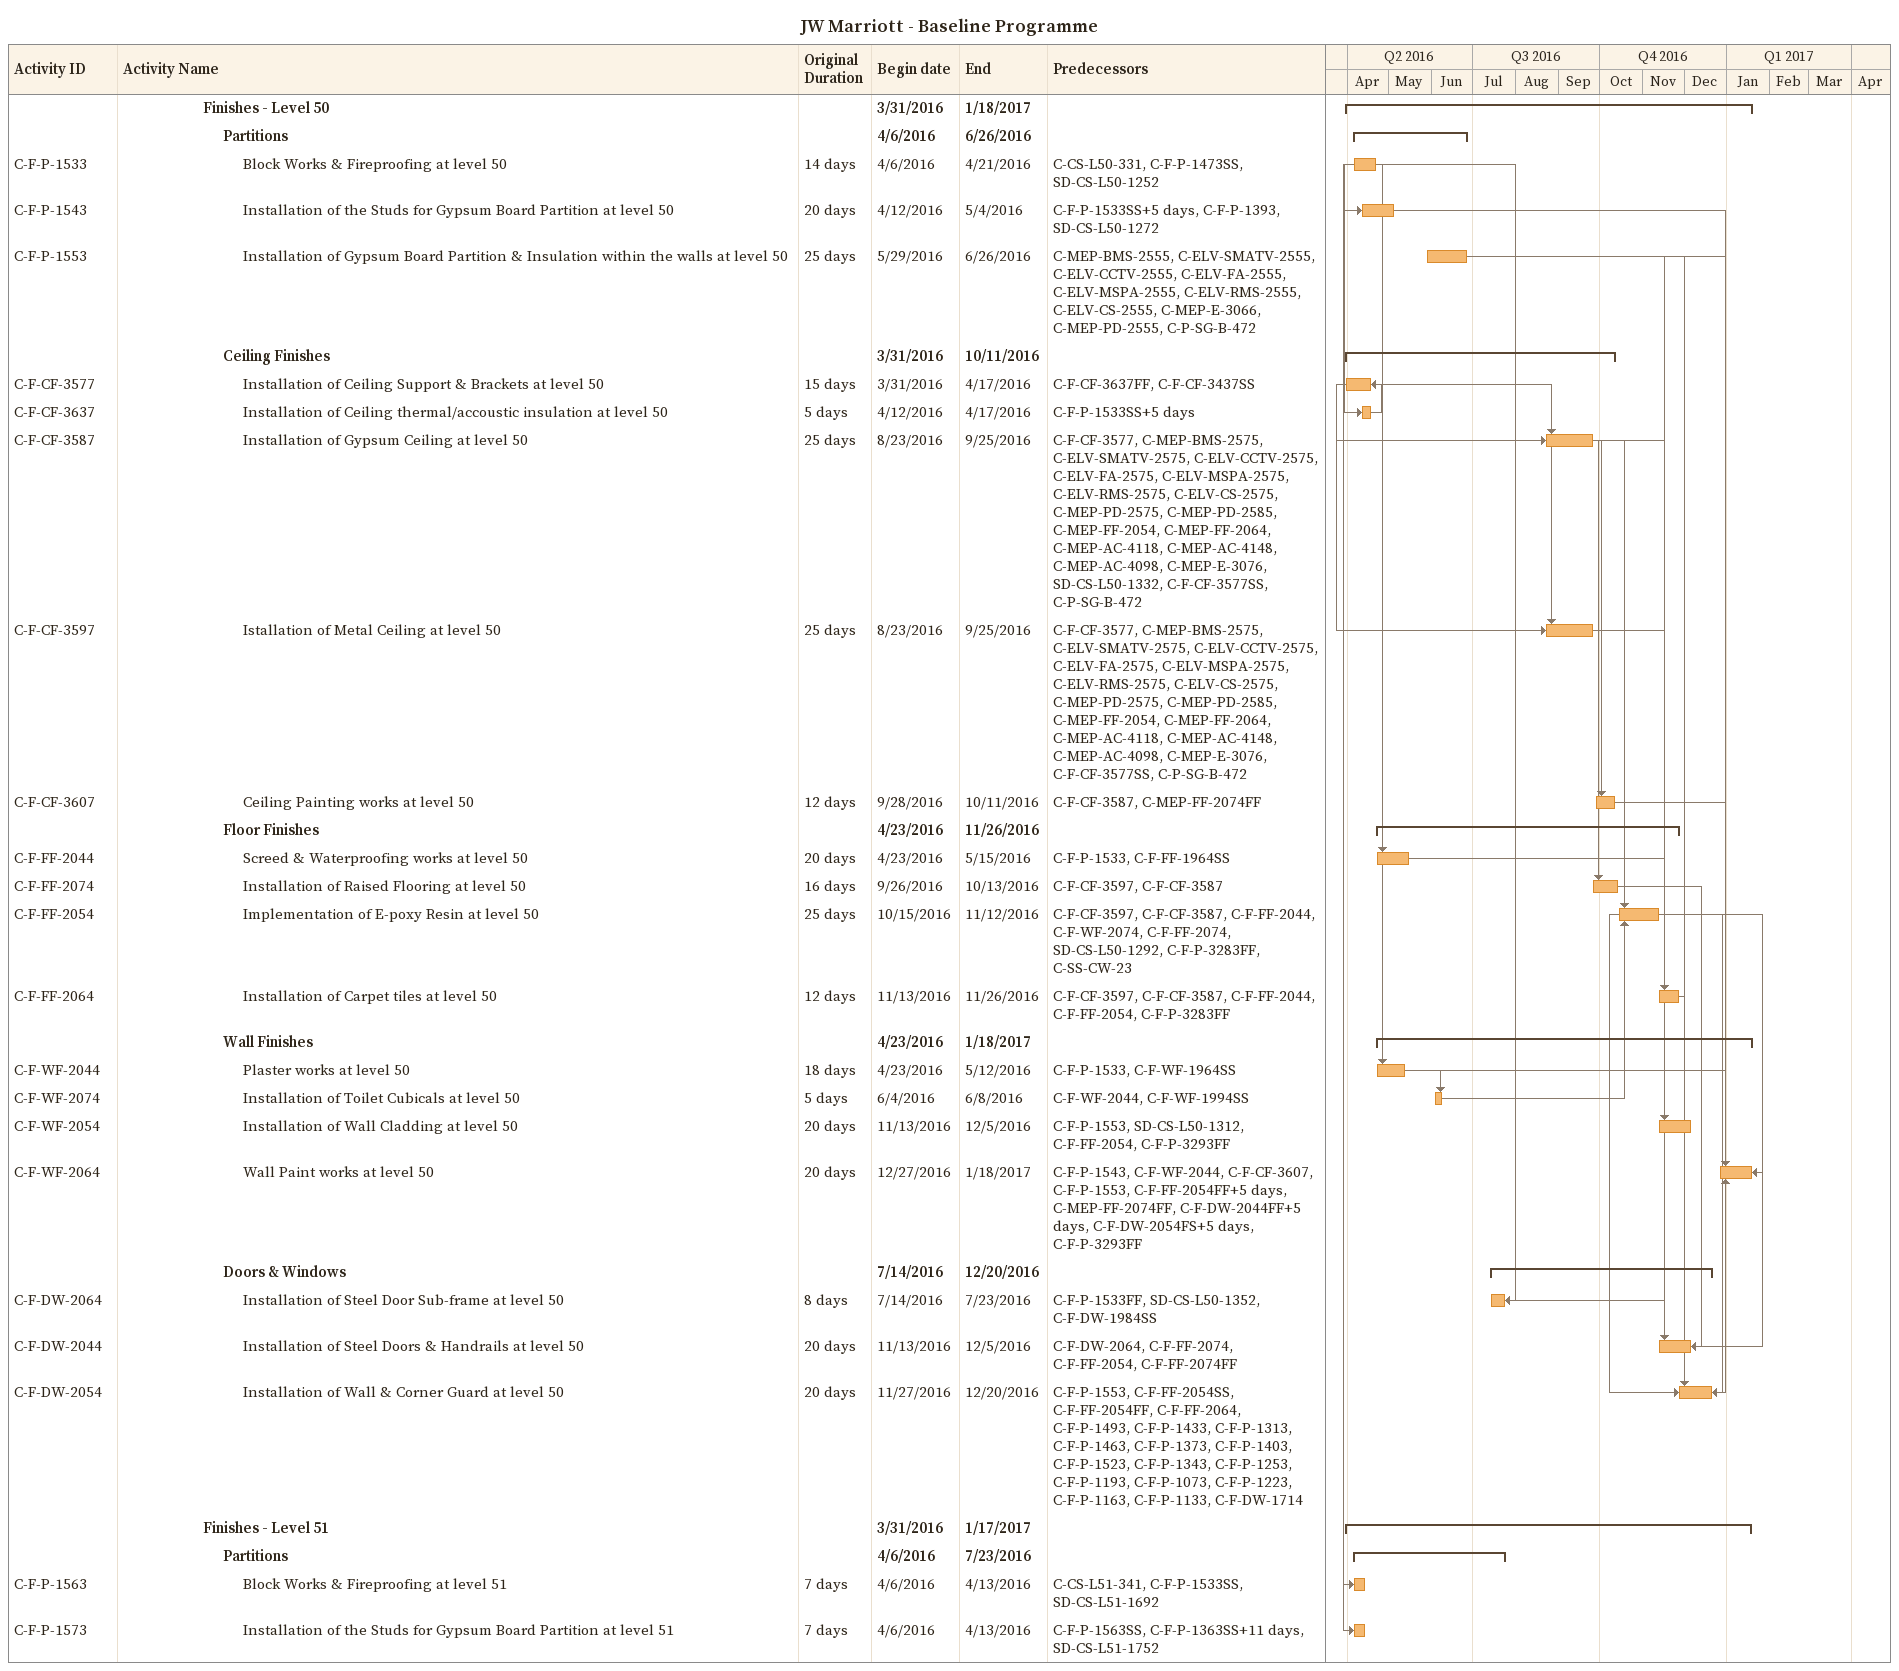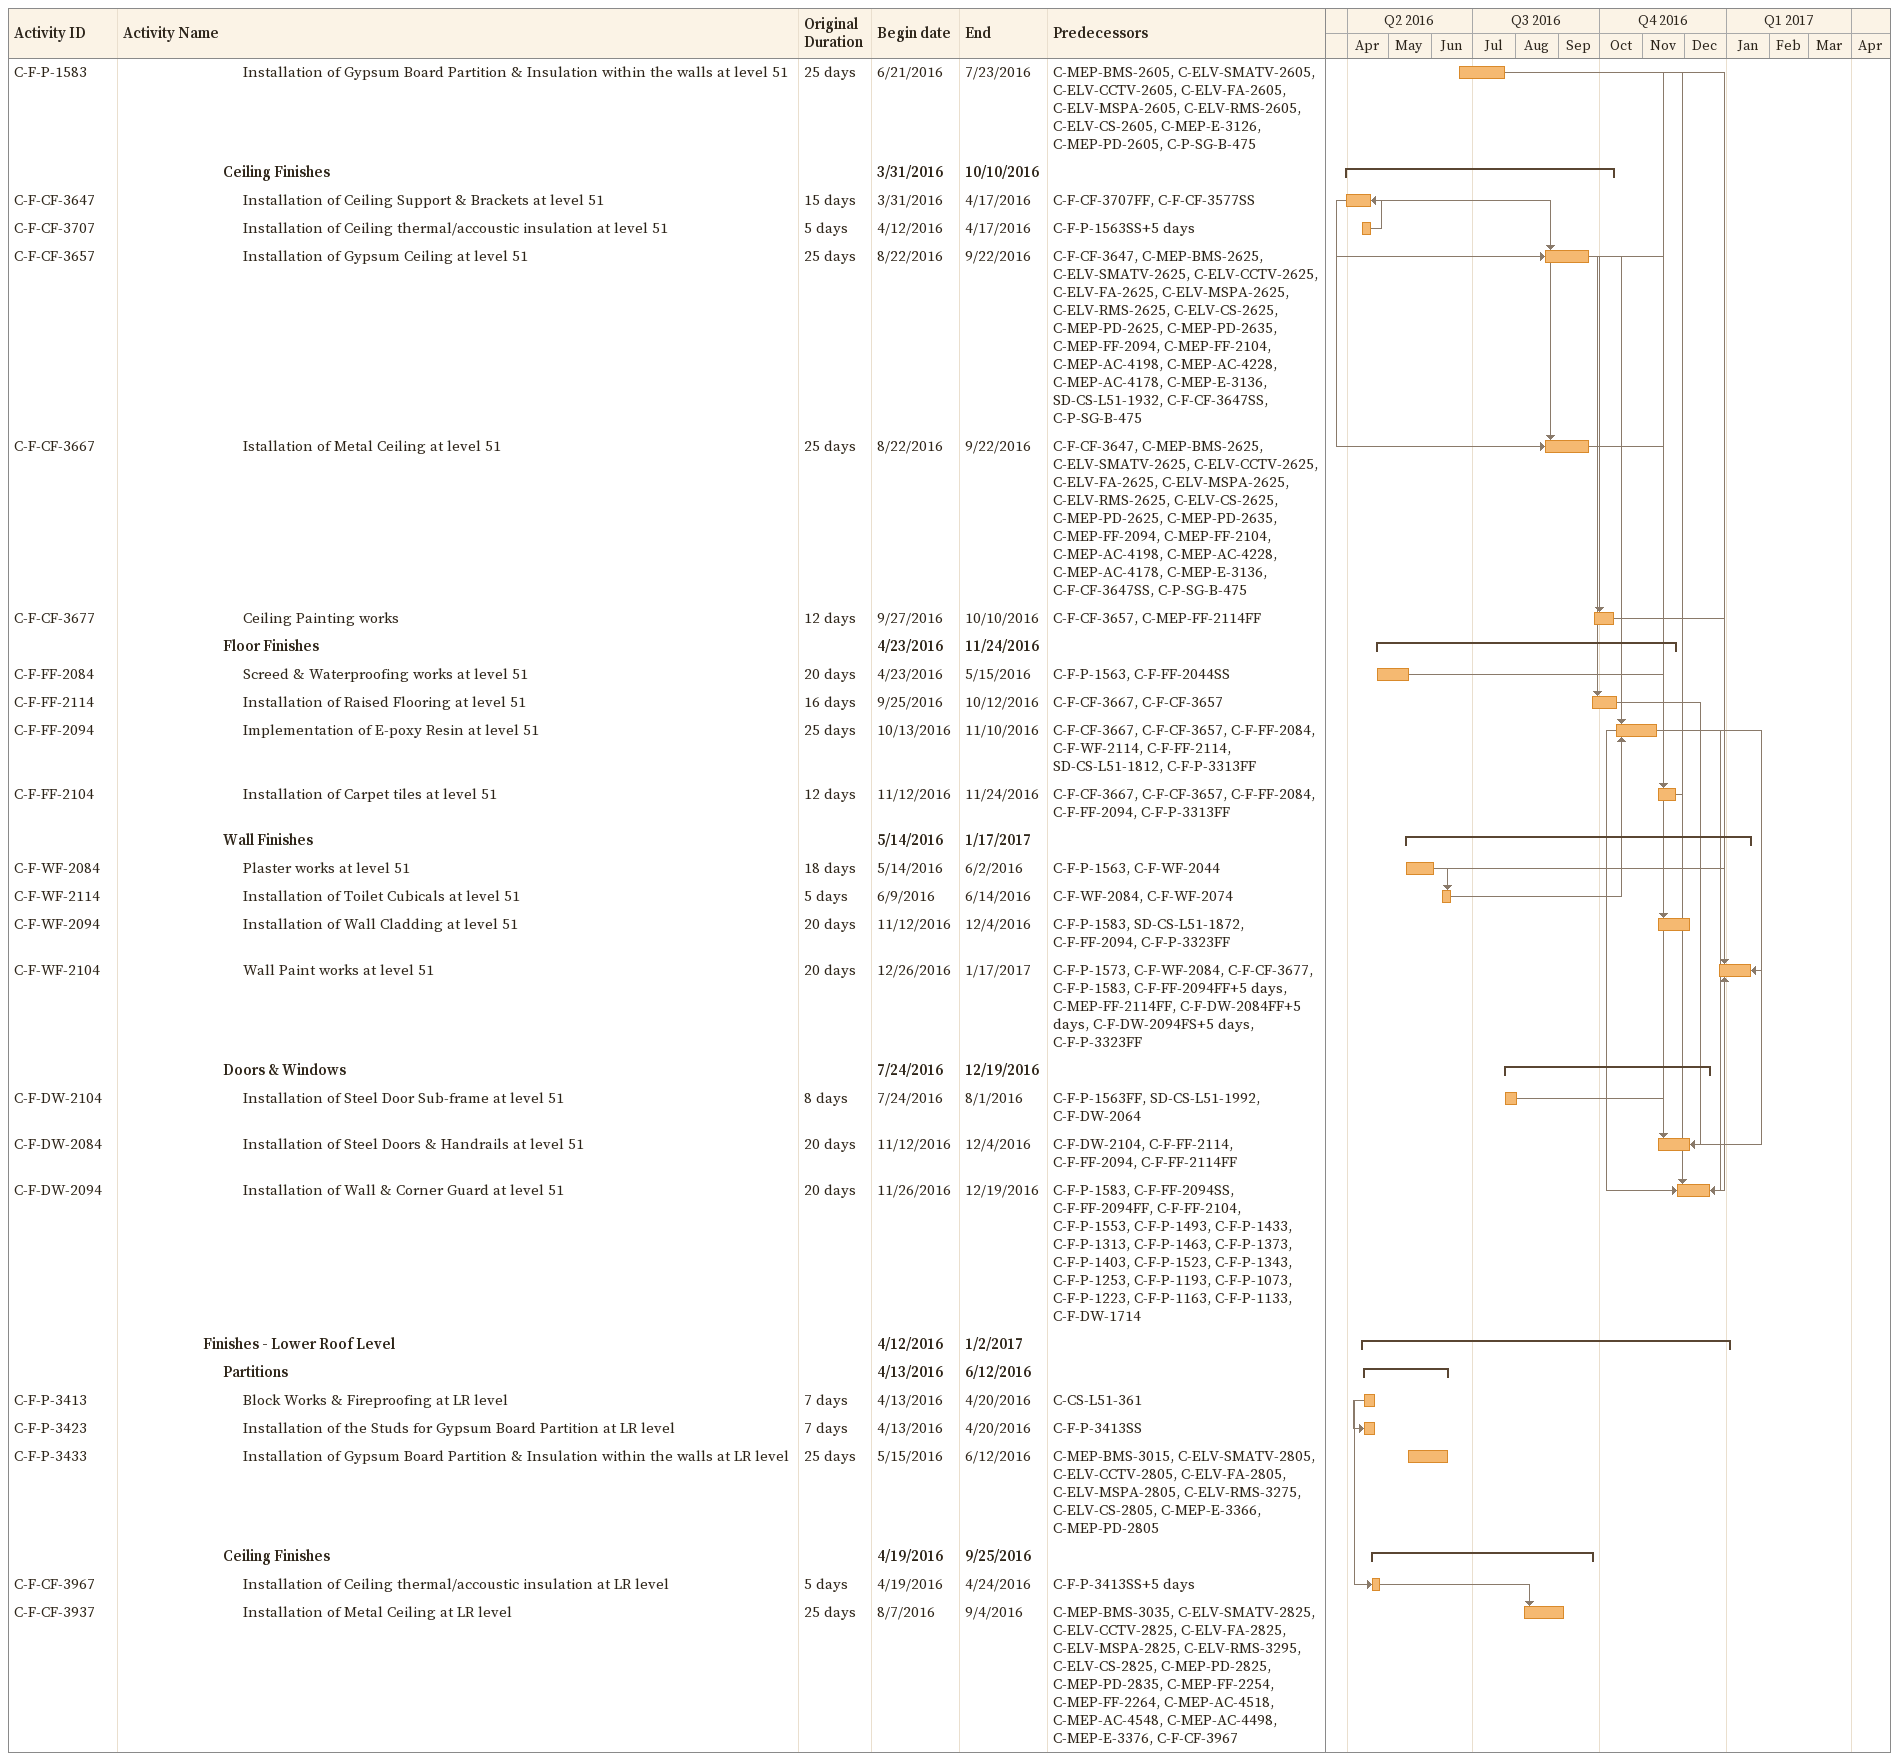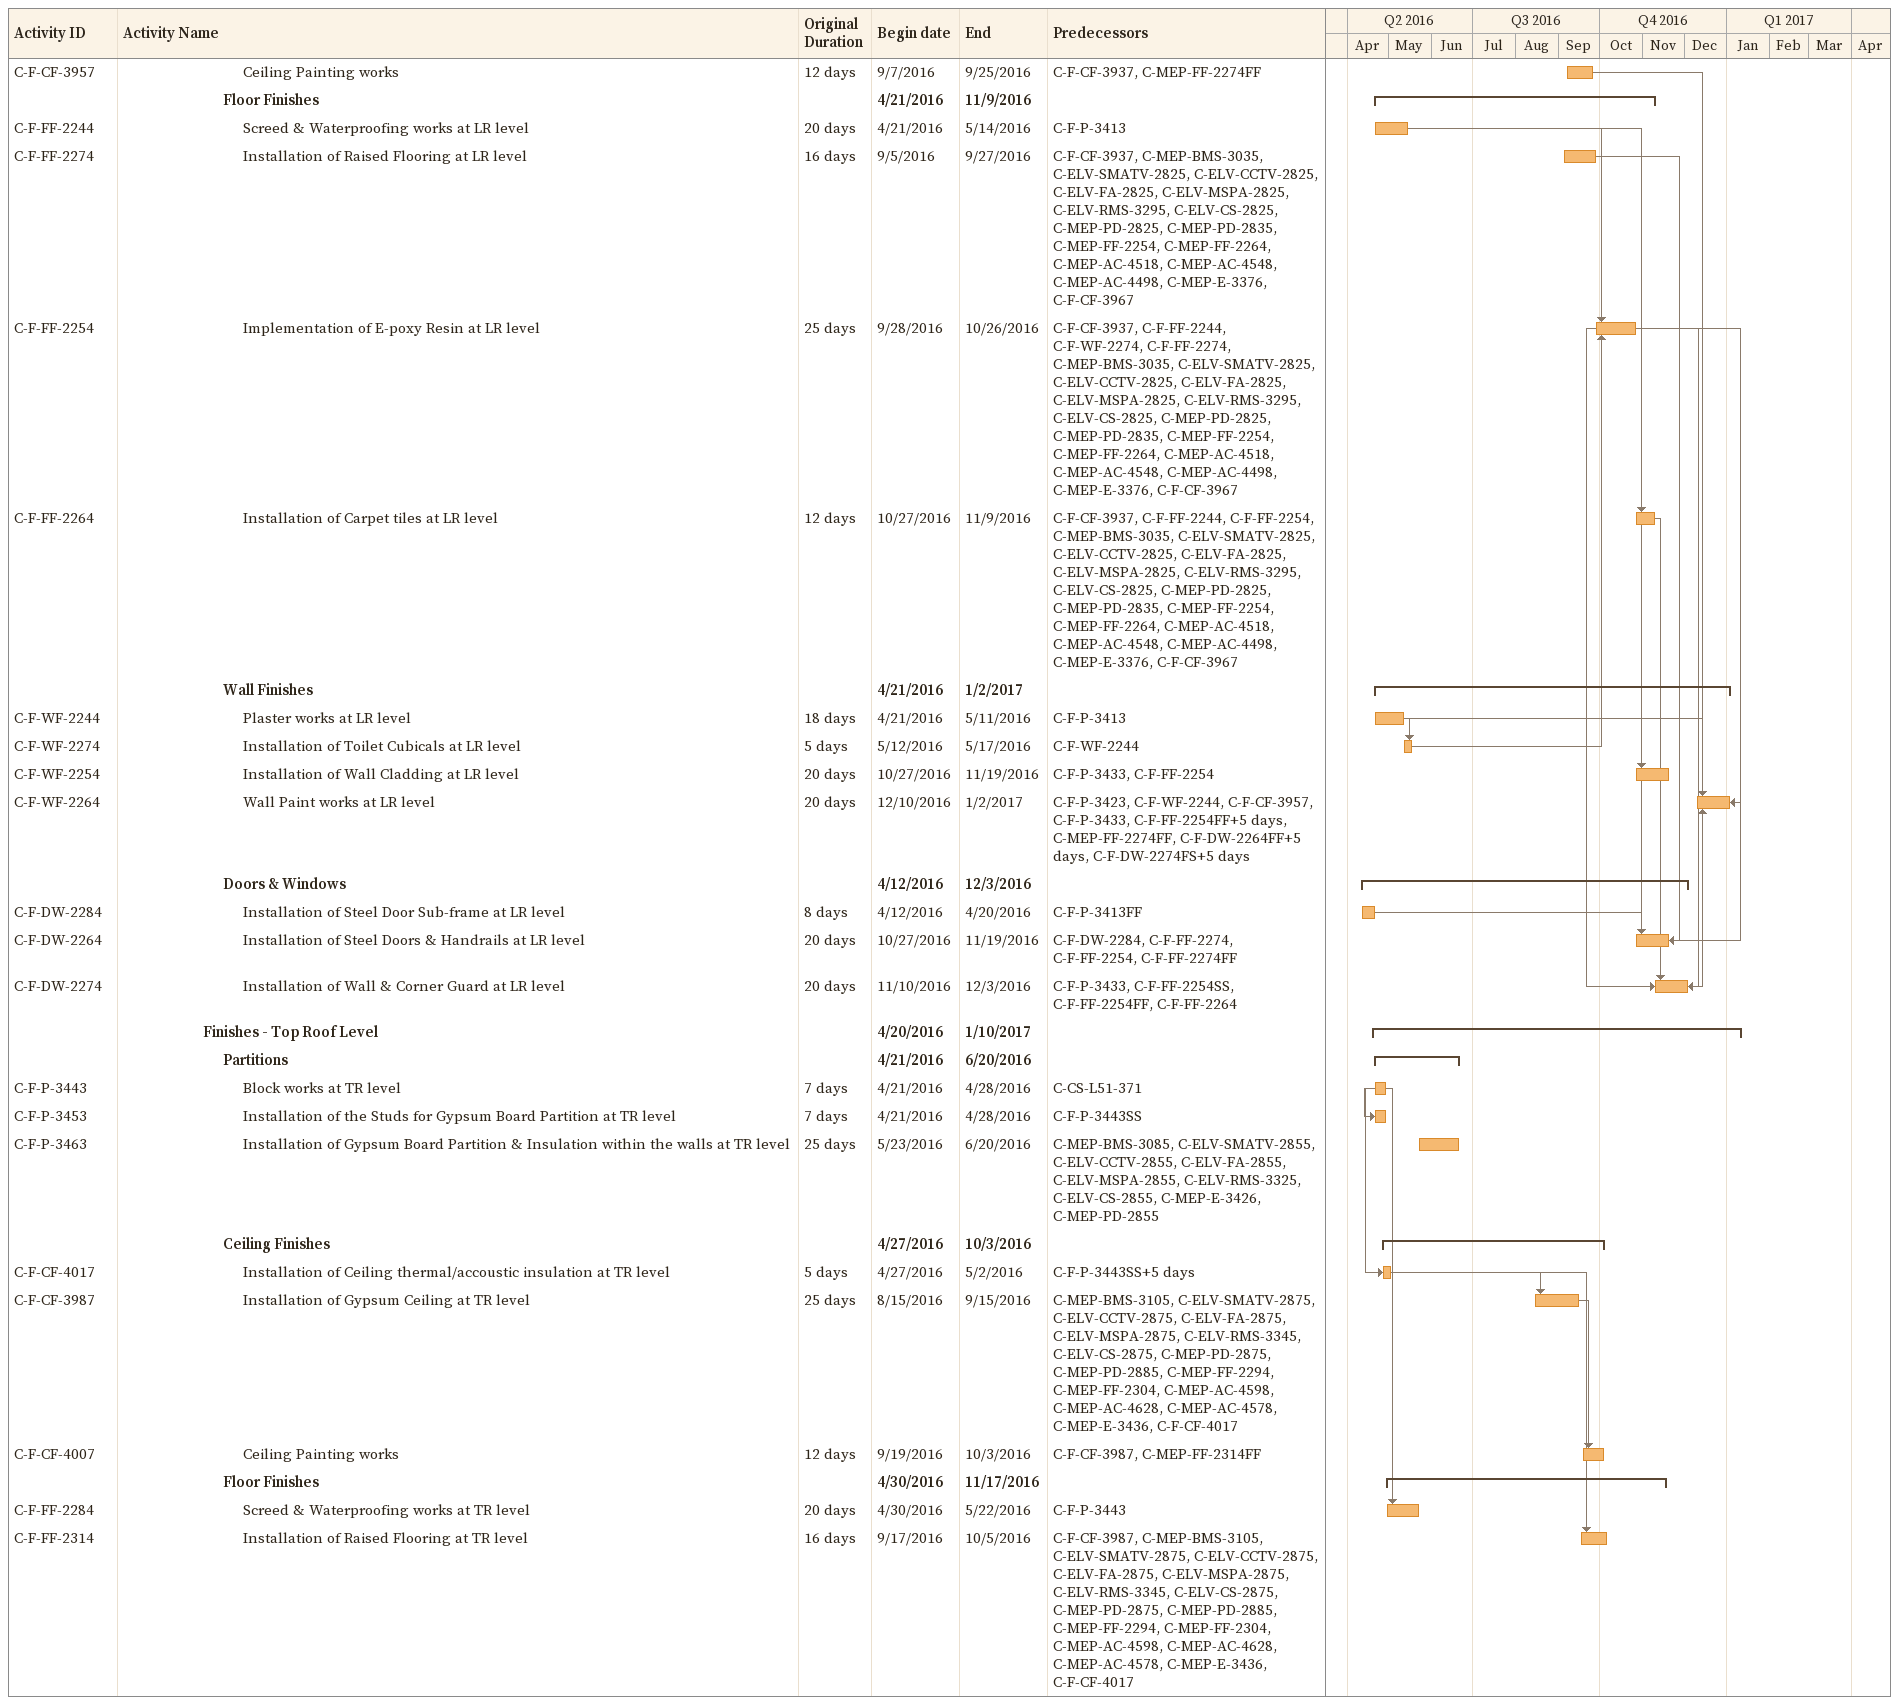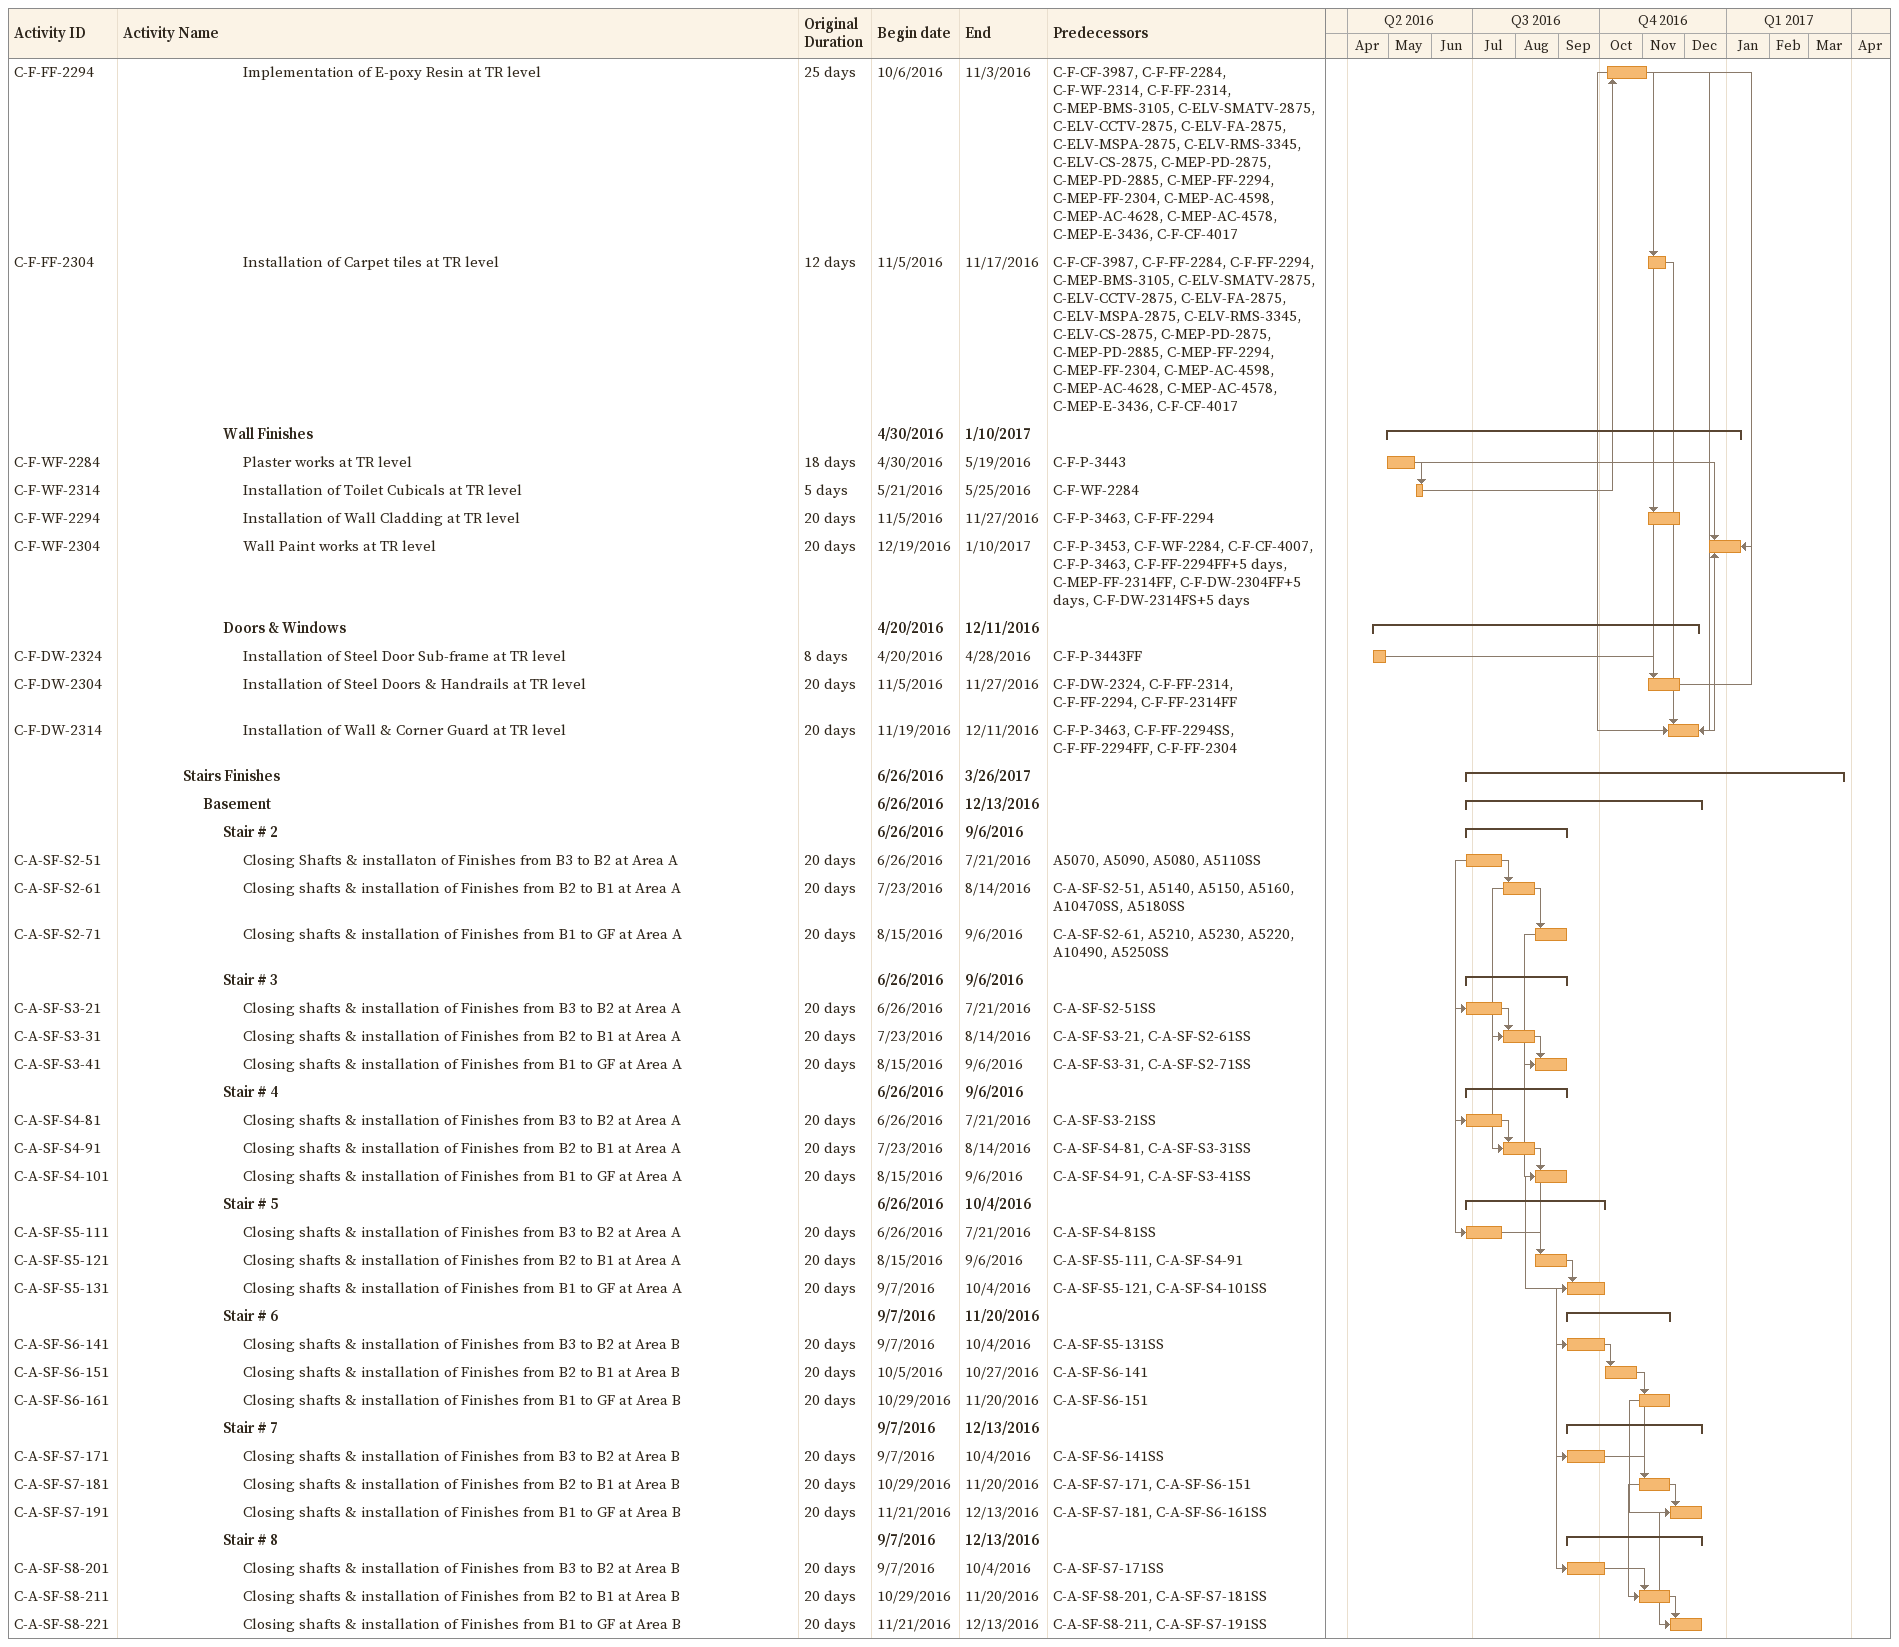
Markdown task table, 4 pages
JW Marriott - Baseline Programme

| ID | Level | Task | Original duration | Start | Finish | Predecessors |
|---|---|---|---|---|---|---|
|  | 5 | **Finishes - Level 50** |  | 2016-03-31 | 2017-01-18 |  |
|  | 6 | **Partitions** |  | 2016-04-06 | 2016-06-26 |  |
| C-F-P-1533 | 7 | Block Works & Fireproofing at level 50 | 14d | 2016-04-06 | 2016-04-21 | C-CS-L50-331, C-F-P-1473SS, SD-CS-L50-1252 |
| C-F-P-1543 | 7 | Installation of the Studs for Gypsum Board Partition at level 50 | 20d | 2016-04-12 | 2016-05-04 | C-F-P-1533SS+5d, C-F-P-1393, SD-CS-L50-1272 |
| C-F-P-1553 | 7 | Installation of Gypsum Board Partition & Insulation within the walls at level 50 | 25d | 2016-05-29 | 2016-06-26 | C-MEP-BMS-2555, C-ELV-SMATV-2555, C-ELV-CCTV-2555, C-ELV-FA-2555, C-ELV-MSPA-2555, C-ELV-RMS-2555, C-ELV-CS-2555, C-MEP-E-3066, C-MEP-PD-2555, C-P-SG-B-472 |
|  | 6 | **Ceiling Finishes** |  | 2016-03-31 | 2016-10-11 |  |
| C-F-CF-3577 | 7 | Installation of Ceiling Support & Brackets at level 50 | 15d | 2016-03-31 | 2016-04-17 | C-F-CF-3637FF, C-F-CF-3437SS |
| C-F-CF-3637 | 7 | Installation of Ceiling thermal/accoustic insulation at level 50 | 5d | 2016-04-12 | 2016-04-17 | C-F-P-1533SS+5d |
| C-F-CF-3587 | 7 | Installation of Gypsum Ceiling at level 50 | 25d | 2016-08-23 | 2016-09-25 | C-F-CF-3577, C-MEP-BMS-2575, C-ELV-SMATV-2575, C-ELV-CCTV-2575, C-ELV-FA-2575, C-ELV-MSPA-2575, C-ELV-RMS-2575, C-ELV-CS-2575, C-MEP-PD-2575, C-MEP-PD-2585, C-MEP-FF-2054, C-MEP-FF-2064, C-MEP-AC-4118, C-MEP-AC-4148, C-MEP-AC-4098, C-MEP-E-3076, SD-CS-L50-1332, C-F-CF-3577SS, C-P-SG-B-472 |
| C-F-CF-3597 | 7 | Istallation of Metal Ceiling at level 50 | 25d | 2016-08-23 | 2016-09-25 | C-F-CF-3577, C-MEP-BMS-2575, C-ELV-SMATV-2575, C-ELV-CCTV-2575, C-ELV-FA-2575, C-ELV-MSPA-2575, C-ELV-RMS-2575, C-ELV-CS-2575, C-MEP-PD-2575, C-MEP-PD-2585, C-MEP-FF-2054, C-MEP-FF-2064, C-MEP-AC-4118, C-MEP-AC-4148, C-MEP-AC-4098, C-MEP-E-3076, C-F-CF-3577SS, C-P-SG-B-472 |
| C-F-CF-3607 | 7 | Ceiling Painting works at level 50 | 12d | 2016-09-28 | 2016-10-11 | C-F-CF-3587, C-MEP-FF-2074FF |
|  | 6 | **Floor Finishes** |  | 2016-04-23 | 2016-11-26 |  |
| C-F-FF-2044 | 7 | Screed & Waterproofing works at level 50 | 20d | 2016-04-23 | 2016-05-15 | C-F-P-1533, C-F-FF-1964SS |
| C-F-FF-2074 | 7 | Installation of Raised Flooring at level 50 | 16d | 2016-09-26 | 2016-10-13 | C-F-CF-3597, C-F-CF-3587 |
| C-F-FF-2054 | 7 | Implementation of E-poxy Resin at level 50 | 25d | 2016-10-15 | 2016-11-12 | C-F-CF-3597, C-F-CF-3587, C-F-FF-2044, C-F-WF-2074, C-F-FF-2074, SD-CS-L50-1292, C-F-P-3283FF, C-SS-CW-23 |
| C-F-FF-2064 | 7 | Installation of Carpet tiles at level 50 | 12d | 2016-11-13 | 2016-11-26 | C-F-CF-3597, C-F-CF-3587, C-F-FF-2044, C-F-FF-2054, C-F-P-3283FF |
|  | 6 | **Wall Finishes** |  | 2016-04-23 | 2017-01-18 |  |
| C-F-WF-2044 | 7 | Plaster works at level 50 | 18d | 2016-04-23 | 2016-05-12 | C-F-P-1533, C-F-WF-1964SS |
| C-F-WF-2074 | 7 | Installation of Toilet Cubicals at level 50 | 5d | 2016-06-04 | 2016-06-08 | C-F-WF-2044, C-F-WF-1994SS |
| C-F-WF-2054 | 7 | Installation of Wall Cladding at level 50 | 20d | 2016-11-13 | 2016-12-05 | C-F-P-1553, SD-CS-L50-1312, C-F-FF-2054, C-F-P-3293FF |
| C-F-WF-2064 | 7 | Wall Paint works at level 50 | 20d | 2016-12-27 | 2017-01-18 | C-F-P-1543, C-F-WF-2044, C-F-CF-3607, C-F-P-1553, C-F-FF-2054FF+5d, C-MEP-FF-2074FF, C-F-DW-2044FF+5d, C-F-DW-2054FS+5d, C-F-P-3293FF |
|  | 6 | **Doors & Windows** |  | 2016-07-14 | 2016-12-20 |  |
| C-F-DW-2064 | 7 | Installation of Steel Door Sub-frame at level 50 | 8d | 2016-07-14 | 2016-07-23 | C-F-P-1533FF, SD-CS-L50-1352, C-F-DW-1984SS |
| C-F-DW-2044 | 7 | Installation of Steel Doors & Handrails at level 50 | 20d | 2016-11-13 | 2016-12-05 | C-F-DW-2064, C-F-FF-2074, C-F-FF-2054, C-F-FF-2074FF |
| C-F-DW-2054 | 7 | Installation of Wall & Corner Guard at level 50 | 20d | 2016-11-27 | 2016-12-20 | C-F-P-1553, C-F-FF-2054SS, C-F-FF-2054FF, C-F-FF-2064, C-F-P-1493, C-F-P-1433, C-F-P-1313, C-F-P-1463, C-F-P-1373, C-F-P-1403, C-F-P-1523, C-F-P-1343, C-F-P-1253, C-F-P-1193, C-F-P-1073, C-F-P-1223, C-F-P-1163, C-F-P-1133, C-F-DW-1714 |
|  | 5 | **Finishes - Level 51** |  | 2016-03-31 | 2017-01-17 |  |
|  | 6 | **Partitions** |  | 2016-04-06 | 2016-07-23 |  |
| C-F-P-1563 | 7 | Block Works & Fireproofing at level 51 | 7d | 2016-04-06 | 2016-04-13 | C-CS-L51-341, C-F-P-1533SS, SD-CS-L51-1692 |
| C-F-P-1573 | 7 | Installation of the Studs for Gypsum Board Partition at level 51 | 7d | 2016-04-06 | 2016-04-13 | C-F-P-1563SS, C-F-P-1363SS+11d, SD-CS-L51-1752 |
| C-F-P-1583 | 7 | Installation of Gypsum Board Partition & Insulation within the walls at level 51 | 25d | 2016-06-21 | 2016-07-23 | C-MEP-BMS-2605, C-ELV-SMATV-2605, C-ELV-CCTV-2605, C-ELV-FA-2605, C-ELV-MSPA-2605, C-ELV-RMS-2605, C-ELV-CS-2605, C-MEP-E-3126, C-MEP-PD-2605, C-P-SG-B-475 |
|  | 6 | **Ceiling Finishes** |  | 2016-03-31 | 2016-10-10 |  |
| C-F-CF-3647 | 7 | Installation of Ceiling Support & Brackets at level 51 | 15d | 2016-03-31 | 2016-04-17 | C-F-CF-3707FF, C-F-CF-3577SS |
| C-F-CF-3707 | 7 | Installation of Ceiling thermal/accoustic insulation at level 51 | 5d | 2016-04-12 | 2016-04-17 | C-F-P-1563SS+5d |
| C-F-CF-3657 | 7 | Installation of Gypsum Ceiling at level 51 | 25d | 2016-08-22 | 2016-09-22 | C-F-CF-3647, C-MEP-BMS-2625, C-ELV-SMATV-2625, C-ELV-CCTV-2625, C-ELV-FA-2625, C-ELV-MSPA-2625, C-ELV-RMS-2625, C-ELV-CS-2625, C-MEP-PD-2625, C-MEP-PD-2635, C-MEP-FF-2094, C-MEP-FF-2104, C-MEP-AC-4198, C-MEP-AC-4228, C-MEP-AC-4178, C-MEP-E-3136, SD-CS-L51-1932, C-F-CF-3647SS, C-P-SG-B-475 |
| C-F-CF-3667 | 7 | Istallation of Metal Ceiling at level 51 | 25d | 2016-08-22 | 2016-09-22 | C-F-CF-3647, C-MEP-BMS-2625, C-ELV-SMATV-2625, C-ELV-CCTV-2625, C-ELV-FA-2625, C-ELV-MSPA-2625, C-ELV-RMS-2625, C-ELV-CS-2625, C-MEP-PD-2625, C-MEP-PD-2635, C-MEP-FF-2094, C-MEP-FF-2104, C-MEP-AC-4198, C-MEP-AC-4228, C-MEP-AC-4178, C-MEP-E-3136, C-F-CF-3647SS, C-P-SG-B-475 |
| C-F-CF-3677 | 7 | Ceiling Painting works | 12d | 2016-09-27 | 2016-10-10 | C-F-CF-3657, C-MEP-FF-2114FF |
|  | 6 | **Floor Finishes** |  | 2016-04-23 | 2016-11-24 |  |
| C-F-FF-2084 | 7 | Screed & Waterproofing works at level 51 | 20d | 2016-04-23 | 2016-05-15 | C-F-P-1563, C-F-FF-2044SS |
| C-F-FF-2114 | 7 | Installation of Raised Flooring at level 51 | 16d | 2016-09-25 | 2016-10-12 | C-F-CF-3667, C-F-CF-3657 |
| C-F-FF-2094 | 7 | Implementation of E-poxy Resin at level 51 | 25d | 2016-10-13 | 2016-11-10 | C-F-CF-3667, C-F-CF-3657, C-F-FF-2084, C-F-WF-2114, C-F-FF-2114, SD-CS-L51-1812, C-F-P-3313FF |
| C-F-FF-2104 | 7 | Installation of Carpet tiles at level 51 | 12d | 2016-11-12 | 2016-11-24 | C-F-CF-3667, C-F-CF-3657, C-F-FF-2084, C-F-FF-2094, C-F-P-3313FF |
|  | 6 | **Wall Finishes** |  | 2016-05-14 | 2017-01-17 |  |
| C-F-WF-2084 | 7 | Plaster works at level 51 | 18d | 2016-05-14 | 2016-06-02 | C-F-P-1563, C-F-WF-2044 |
| C-F-WF-2114 | 7 | Installation of Toilet Cubicals at level 51 | 5d | 2016-06-09 | 2016-06-14 | C-F-WF-2084, C-F-WF-2074 |
| C-F-WF-2094 | 7 | Installation of Wall Cladding at level 51 | 20d | 2016-11-12 | 2016-12-04 | C-F-P-1583, SD-CS-L51-1872, C-F-FF-2094, C-F-P-3323FF |
| C-F-WF-2104 | 7 | Wall Paint works at level 51 | 20d | 2016-12-26 | 2017-01-17 | C-F-P-1573, C-F-WF-2084, C-F-CF-3677, C-F-P-1583, C-F-FF-2094FF+5d, C-MEP-FF-2114FF, C-F-DW-2084FF+5d, C-F-DW-2094FS+5d, C-F-P-3323FF |
|  | 6 | **Doors & Windows** |  | 2016-07-24 | 2016-12-19 |  |
| C-F-DW-2104 | 7 | Installation of Steel Door Sub-frame at level 51 | 8d | 2016-07-24 | 2016-08-01 | C-F-P-1563FF, SD-CS-L51-1992, C-F-DW-2064 |
| C-F-DW-2084 | 7 | Installation of Steel Doors & Handrails at level 51 | 20d | 2016-11-12 | 2016-12-04 | C-F-DW-2104, C-F-FF-2114, C-F-FF-2094, C-F-FF-2114FF |
| C-F-DW-2094 | 7 | Installation of Wall & Corner Guard at level 51 | 20d | 2016-11-26 | 2016-12-19 | C-F-P-1583, C-F-FF-2094SS, C-F-FF-2094FF, C-F-FF-2104, C-F-P-1553, C-F-P-1493, C-F-P-1433, C-F-P-1313, C-F-P-1463, C-F-P-1373, C-F-P-1403, C-F-P-1523, C-F-P-1343, C-F-P-1253, C-F-P-1193, C-F-P-1073, C-F-P-1223, C-F-P-1163, C-F-P-1133, C-F-DW-1714 |
|  | 5 | **Finishes - Lower Roof Level** |  | 2016-04-12 | 2017-01-02 |  |
|  | 6 | **Partitions** |  | 2016-04-13 | 2016-06-12 |  |
| C-F-P-3413 | 7 | Block Works & Fireproofing at LR level | 7d | 2016-04-13 | 2016-04-20 | C-CS-L51-361 |
| C-F-P-3423 | 7 | Installation of the Studs for Gypsum Board Partition at LR level | 7d | 2016-04-13 | 2016-04-20 | C-F-P-3413SS |
| C-F-P-3433 | 7 | Installation of Gypsum Board Partition & Insulation within the walls at LR level | 25d | 2016-05-15 | 2016-06-12 | C-MEP-BMS-3015, C-ELV-SMATV-2805, C-ELV-CCTV-2805, C-ELV-FA-2805, C-ELV-MSPA-2805, C-ELV-RMS-3275, C-ELV-CS-2805, C-MEP-E-3366, C-MEP-PD-2805 |
|  | 6 | **Ceiling Finishes** |  | 2016-04-19 | 2016-09-25 |  |
| C-F-CF-3967 | 7 | Installation of Ceiling thermal/accoustic insulation at LR level | 5d | 2016-04-19 | 2016-04-24 | C-F-P-3413SS+5d |
| C-F-CF-3937 | 7 | Installation of Metal Ceiling at LR level | 25d | 2016-08-07 | 2016-09-04 | C-MEP-BMS-3035, C-ELV-SMATV-2825, C-ELV-CCTV-2825, C-ELV-FA-2825, C-ELV-MSPA-2825, C-ELV-RMS-3295, C-ELV-CS-2825, C-MEP-PD-2825, C-MEP-PD-2835, C-MEP-FF-2254, C-MEP-FF-2264, C-MEP-AC-4518, C-MEP-AC-4548, C-MEP-AC-4498, C-MEP-E-3376, C-F-CF-3967 |
| C-F-CF-3957 | 7 | Ceiling Painting works | 12d | 2016-09-07 | 2016-09-25 | C-F-CF-3937, C-MEP-FF-2274FF |
|  | 6 | **Floor Finishes** |  | 2016-04-21 | 2016-11-09 |  |
| C-F-FF-2244 | 7 | Screed & Waterproofing works at LR level | 20d | 2016-04-21 | 2016-05-14 | C-F-P-3413 |
| C-F-FF-2274 | 7 | Installation of Raised Flooring at LR level | 16d | 2016-09-05 | 2016-09-27 | C-F-CF-3937, C-MEP-BMS-3035, C-ELV-SMATV-2825, C-ELV-CCTV-2825, C-ELV-FA-2825, C-ELV-MSPA-2825, C-ELV-RMS-3295, C-ELV-CS-2825, C-MEP-PD-2825, C-MEP-PD-2835, C-MEP-FF-2254, C-MEP-FF-2264, C-MEP-AC-4518, C-MEP-AC-4548, C-MEP-AC-4498, C-MEP-E-3376, C-F-CF-3967 |
| C-F-FF-2254 | 7 | Implementation of E-poxy Resin at LR level | 25d | 2016-09-28 | 2016-10-26 | C-F-CF-3937, C-F-FF-2244, C-F-WF-2274, C-F-FF-2274, C-MEP-BMS-3035, C-ELV-SMATV-2825, C-ELV-CCTV-2825, C-ELV-FA-2825, C-ELV-MSPA-2825, C-ELV-RMS-3295, C-ELV-CS-2825, C-MEP-PD-2825, C-MEP-PD-2835, C-MEP-FF-2254, C-MEP-FF-2264, C-MEP-AC-4518, C-MEP-AC-4548, C-MEP-AC-4498, C-MEP-E-3376, C-F-CF-3967 |
| C-F-FF-2264 | 7 | Installation of Carpet tiles at LR level | 12d | 2016-10-27 | 2016-11-09 | C-F-CF-3937, C-F-FF-2244, C-F-FF-2254, C-MEP-BMS-3035, C-ELV-SMATV-2825, C-ELV-CCTV-2825, C-ELV-FA-2825, C-ELV-MSPA-2825, C-ELV-RMS-3295, C-ELV-CS-2825, C-MEP-PD-2825, C-MEP-PD-2835, C-MEP-FF-2254, C-MEP-FF-2264, C-MEP-AC-4518, C-MEP-AC-4548, C-MEP-AC-4498, C-MEP-E-3376, C-F-CF-3967 |
|  | 6 | **Wall Finishes** |  | 2016-04-21 | 2017-01-02 |  |
| C-F-WF-2244 | 7 | Plaster works at LR level | 18d | 2016-04-21 | 2016-05-11 | C-F-P-3413 |
| C-F-WF-2274 | 7 | Installation of Toilet Cubicals at LR level | 5d | 2016-05-12 | 2016-05-17 | C-F-WF-2244 |
| C-F-WF-2254 | 7 | Installation of Wall Cladding at LR level | 20d | 2016-10-27 | 2016-11-19 | C-F-P-3433, C-F-FF-2254 |
| C-F-WF-2264 | 7 | Wall Paint works at LR level | 20d | 2016-12-10 | 2017-01-02 | C-F-P-3423, C-F-WF-2244, C-F-CF-3957, C-F-P-3433, C-F-FF-2254FF+5d, C-MEP-FF-2274FF, C-F-DW-2264FF+5d, C-F-DW-2274FS+5d |
|  | 6 | **Doors & Windows** |  | 2016-04-12 | 2016-12-03 |  |
| C-F-DW-2284 | 7 | Installation of Steel Door Sub-frame at LR level | 8d | 2016-04-12 | 2016-04-20 | C-F-P-3413FF |
| C-F-DW-2264 | 7 | Installation of Steel Doors & Handrails at LR level | 20d | 2016-10-27 | 2016-11-19 | C-F-DW-2284, C-F-FF-2274, C-F-FF-2254, C-F-FF-2274FF |
| C-F-DW-2274 | 7 | Installation of Wall & Corner Guard at LR level | 20d | 2016-11-10 | 2016-12-03 | C-F-P-3433, C-F-FF-2254SS, C-F-FF-2254FF, C-F-FF-2264 |
|  | 5 | **Finishes - Top Roof Level** |  | 2016-04-20 | 2017-01-10 |  |
|  | 6 | **Partitions** |  | 2016-04-21 | 2016-06-20 |  |
| C-F-P-3443 | 7 | Block works at TR level | 7d | 2016-04-21 | 2016-04-28 | C-CS-L51-371 |
| C-F-P-3453 | 7 | Installation of the Studs for Gypsum Board Partition at TR level | 7d | 2016-04-21 | 2016-04-28 | C-F-P-3443SS |
| C-F-P-3463 | 7 | Installation of Gypsum Board Partition & Insulation within the walls at TR level | 25d | 2016-05-23 | 2016-06-20 | C-MEP-BMS-3085, C-ELV-SMATV-2855, C-ELV-CCTV-2855, C-ELV-FA-2855, C-ELV-MSPA-2855, C-ELV-RMS-3325, C-ELV-CS-2855, C-MEP-E-3426, C-MEP-PD-2855 |
|  | 6 | **Ceiling Finishes** |  | 2016-04-27 | 2016-10-03 |  |
| C-F-CF-4017 | 7 | Installation of Ceiling thermal/accoustic insulation at TR level | 5d | 2016-04-27 | 2016-05-02 | C-F-P-3443SS+5d |
| C-F-CF-3987 | 7 | Installation of Gypsum Ceiling at TR level | 25d | 2016-08-15 | 2016-09-15 | C-MEP-BMS-3105, C-ELV-SMATV-2875, C-ELV-CCTV-2875, C-ELV-FA-2875, C-ELV-MSPA-2875, C-ELV-RMS-3345, C-ELV-CS-2875, C-MEP-PD-2875, C-MEP-PD-2885, C-MEP-FF-2294, C-MEP-FF-2304, C-MEP-AC-4598, C-MEP-AC-4628, C-MEP-AC-4578, C-MEP-E-3436, C-F-CF-4017 |
| C-F-CF-4007 | 7 | Ceiling Painting works | 12d | 2016-09-19 | 2016-10-03 | C-F-CF-3987, C-MEP-FF-2314FF |
|  | 6 | **Floor Finishes** |  | 2016-04-30 | 2016-11-17 |  |
| C-F-FF-2284 | 7 | Screed & Waterproofing works at TR level | 20d | 2016-04-30 | 2016-05-22 | C-F-P-3443 |
| C-F-FF-2314 | 7 | Installation of Raised Flooring at TR level | 16d | 2016-09-17 | 2016-10-05 | C-F-CF-3987, C-MEP-BMS-3105, C-ELV-SMATV-2875, C-ELV-CCTV-2875, C-ELV-FA-2875, C-ELV-MSPA-2875, C-ELV-RMS-3345, C-ELV-CS-2875, C-MEP-PD-2875, C-MEP-PD-2885, C-MEP-FF-2294, C-MEP-FF-2304, C-MEP-AC-4598, C-MEP-AC-4628, C-MEP-AC-4578, C-MEP-E-3436, C-F-CF-4017 |
| C-F-FF-2294 | 7 | Implementation of E-poxy Resin at TR level | 25d | 2016-10-06 | 2016-11-03 | C-F-CF-3987, C-F-FF-2284, C-F-WF-2314, C-F-FF-2314, C-MEP-BMS-3105, C-ELV-SMATV-2875, C-ELV-CCTV-2875, C-ELV-FA-2875, C-ELV-MSPA-2875, C-ELV-RMS-3345, C-ELV-CS-2875, C-MEP-PD-2875, C-MEP-PD-2885, C-MEP-FF-2294, C-MEP-FF-2304, C-MEP-AC-4598, C-MEP-AC-4628, C-MEP-AC-4578, C-MEP-E-3436, C-F-CF-4017 |
| C-F-FF-2304 | 7 | Installation of Carpet tiles at TR level | 12d | 2016-11-05 | 2016-11-17 | C-F-CF-3987, C-F-FF-2284, C-F-FF-2294, C-MEP-BMS-3105, C-ELV-SMATV-2875, C-ELV-CCTV-2875, C-ELV-FA-2875, C-ELV-MSPA-2875, C-ELV-RMS-3345, C-ELV-CS-2875, C-MEP-PD-2875, C-MEP-PD-2885, C-MEP-FF-2294, C-MEP-FF-2304, C-MEP-AC-4598, C-MEP-AC-4628, C-MEP-AC-4578, C-MEP-E-3436, C-F-CF-4017 |
|  | 6 | **Wall Finishes** |  | 2016-04-30 | 2017-01-10 |  |
| C-F-WF-2284 | 7 | Plaster works at TR level | 18d | 2016-04-30 | 2016-05-19 | C-F-P-3443 |
| C-F-WF-2314 | 7 | Installation of Toilet Cubicals at TR level | 5d | 2016-05-21 | 2016-05-25 | C-F-WF-2284 |
| C-F-WF-2294 | 7 | Installation of Wall Cladding at TR level | 20d | 2016-11-05 | 2016-11-27 | C-F-P-3463, C-F-FF-2294 |
| C-F-WF-2304 | 7 | Wall Paint works at TR level | 20d | 2016-12-19 | 2017-01-10 | C-F-P-3453, C-F-WF-2284, C-F-CF-4007, C-F-P-3463, C-F-FF-2294FF+5d, C-MEP-FF-2314FF, C-F-DW-2304FF+5d, C-F-DW-2314FS+5d |
|  | 6 | **Doors & Windows** |  | 2016-04-20 | 2016-12-11 |  |
| C-F-DW-2324 | 7 | Installation of Steel Door Sub-frame at TR level | 8d | 2016-04-20 | 2016-04-28 | C-F-P-3443FF |
| C-F-DW-2304 | 7 | Installation of Steel Doors & Handrails at TR level | 20d | 2016-11-05 | 2016-11-27 | C-F-DW-2324, C-F-FF-2314, C-F-FF-2294, C-F-FF-2314FF |
| C-F-DW-2314 | 7 | Installation of Wall & Corner Guard at TR level | 20d | 2016-11-19 | 2016-12-11 | C-F-P-3463, C-F-FF-2294SS, C-F-FF-2294FF, C-F-FF-2304 |
|  | 4 | **Stairs Finishes** |  | 2016-06-26 | 2017-03-26 |  |
|  | 5 | **Basement** |  | 2016-06-26 | 2016-12-13 |  |
|  | 6 | **Stair # 2** |  | 2016-06-26 | 2016-09-06 |  |
| C-A-SF-S2-51 | 7 | Closing Shafts & installaton of Finishes from B3 to B2 at Area A | 20d | 2016-06-26 | 2016-07-21 | A5070, A5090, A5080, A5110SS |
| C-A-SF-S2-61 | 7 | Closing shafts & installation of Finishes from B2 to B1 at Area A | 20d | 2016-07-23 | 2016-08-14 | C-A-SF-S2-51, A5140, A5150, A5160, A10470SS, A5180SS |
| C-A-SF-S2-71 | 7 | Closing shafts & installation of Finishes from B1 to GF at Area A | 20d | 2016-08-15 | 2016-09-06 | C-A-SF-S2-61, A5210, A5230, A5220, A10490, A5250SS |
|  | 6 | **Stair # 3** |  | 2016-06-26 | 2016-09-06 |  |
| C-A-SF-S3-21 | 7 | Closing shafts & installation of Finishes from B3 to B2 at Area A | 20d | 2016-06-26 | 2016-07-21 | C-A-SF-S2-51SS |
| C-A-SF-S3-31 | 7 | Closing shafts & installation of Finishes from B2 to B1 at Area A | 20d | 2016-07-23 | 2016-08-14 | C-A-SF-S3-21, C-A-SF-S2-61SS |
| C-A-SF-S3-41 | 7 | Closing shafts & installation of Finishes from B1 to GF at Area A | 20d | 2016-08-15 | 2016-09-06 | C-A-SF-S3-31, C-A-SF-S2-71SS |
|  | 6 | **Stair # 4** |  | 2016-06-26 | 2016-09-06 |  |
| C-A-SF-S4-81 | 7 | Closing shafts & installation of Finishes from B3 to B2 at Area A | 20d | 2016-06-26 | 2016-07-21 | C-A-SF-S3-21SS |
| C-A-SF-S4-91 | 7 | Closing shafts & installation of Finishes from B2 to B1 at Area A | 20d | 2016-07-23 | 2016-08-14 | C-A-SF-S4-81, C-A-SF-S3-31SS |
| C-A-SF-S4-101 | 7 | Closing shafts & installation of Finishes from B1 to GF at Area A | 20d | 2016-08-15 | 2016-09-06 | C-A-SF-S4-91, C-A-SF-S3-41SS |
|  | 6 | **Stair # 5** |  | 2016-06-26 | 2016-10-04 |  |
| C-A-SF-S5-111 | 7 | Closing shafts & installation of Finishes from B3 to B2 at Area A | 20d | 2016-06-26 | 2016-07-21 | C-A-SF-S4-81SS |
| C-A-SF-S5-121 | 7 | Closing shafts & installation of Finishes from B2 to B1 at Area A | 20d | 2016-08-15 | 2016-09-06 | C-A-SF-S5-111, C-A-SF-S4-91 |
| C-A-SF-S5-131 | 7 | Closing shafts & installation of Finishes from B1 to GF at Area A | 20d | 2016-09-07 | 2016-10-04 | C-A-SF-S5-121, C-A-SF-S4-101SS |
|  | 6 | **Stair # 6** |  | 2016-09-07 | 2016-11-20 |  |
| C-A-SF-S6-141 | 7 | Closing shafts & installation of Finishes from B3 to B2 at Area B | 20d | 2016-09-07 | 2016-10-04 | C-A-SF-S5-131SS |
| C-A-SF-S6-151 | 7 | Closing shafts & installation of Finishes from B2 to B1 at Area B | 20d | 2016-10-05 | 2016-10-27 | C-A-SF-S6-141 |
| C-A-SF-S6-161 | 7 | Closing shafts & installation of Finishes from B1 to GF at Area B | 20d | 2016-10-29 | 2016-11-20 | C-A-SF-S6-151 |
|  | 6 | **Stair # 7** |  | 2016-09-07 | 2016-12-13 |  |
| C-A-SF-S7-171 | 7 | Closing shafts & installation of Finishes from B3 to B2 at Area B | 20d | 2016-09-07 | 2016-10-04 | C-A-SF-S6-141SS |
| C-A-SF-S7-181 | 7 | Closing shafts & installation of Finishes from B2 to B1 at Area B | 20d | 2016-10-29 | 2016-11-20 | C-A-SF-S7-171, C-A-SF-S6-151 |
| C-A-SF-S7-191 | 7 | Closing shafts & installation of Finishes from B1 to GF at Area B | 20d | 2016-11-21 | 2016-12-13 | C-A-SF-S7-181, C-A-SF-S6-161SS |
|  | 6 | **Stair # 8** |  | 2016-09-07 | 2016-12-13 |  |
| C-A-SF-S8-201 | 7 | Closing shafts & installation of Finishes from B3 to B2 at Area B | 20d | 2016-09-07 | 2016-10-04 | C-A-SF-S7-171SS |
| C-A-SF-S8-211 | 7 | Closing shafts & installation of Finishes from B2 to B1 at Area B | 20d | 2016-10-29 | 2016-11-20 | C-A-SF-S8-201, C-A-SF-S7-181SS |
| C-A-SF-S8-221 | 7 | Closing shafts & installation of Finishes from B1 to GF at Area B | 20d | 2016-11-21 | 2016-12-13 | C-A-SF-S8-211, C-A-SF-S7-191SS |
